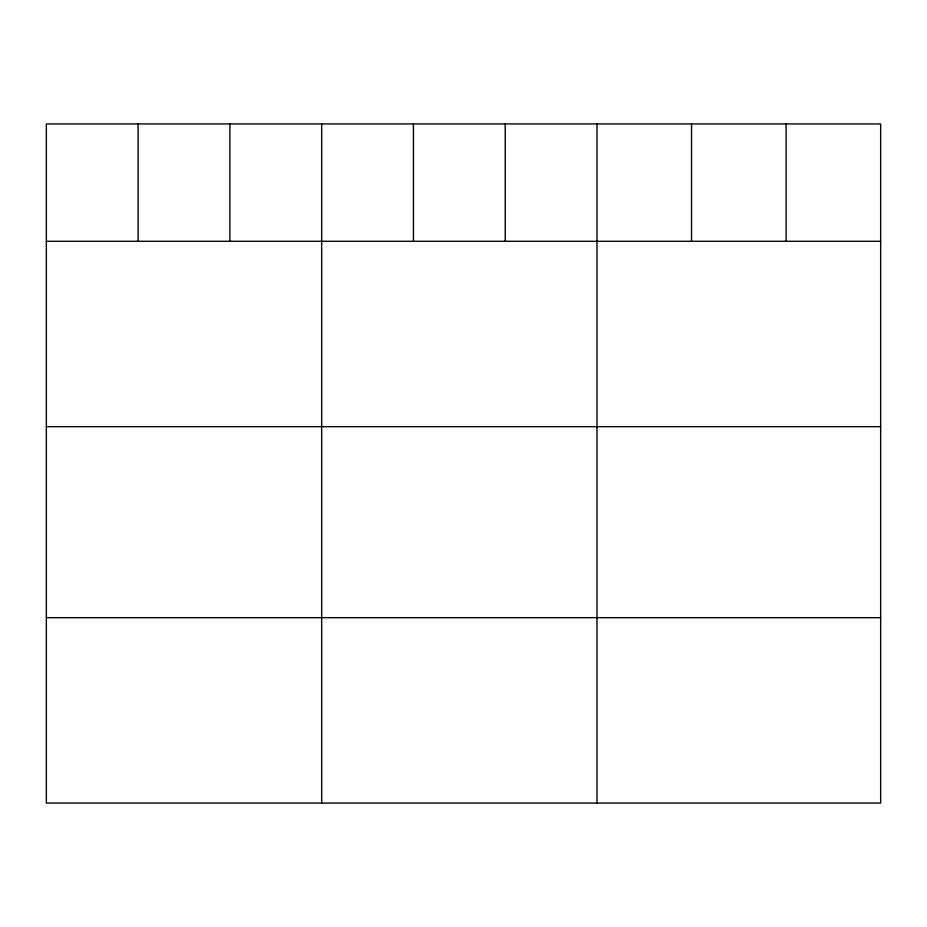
<?xml version="1.0" encoding="UTF-8"?>
<svg xmlns="http://www.w3.org/2000/svg" width="927" height="927" viewBox="0 0 927 927"><rect width="100%" height="100%" fill="white"/><g stroke="black" fill="none" stroke-linecap="round" stroke-linejoin="round"><path stroke-width="1.39" d="M880.65 241.287L880.65 803.049L46.35 803.049L46.35 123.951L880.65 123.951L880.65 241.287L46.35 241.287M46.35 426.675L880.65 426.675M46.35 617.672L880.65 617.672M786.096 123.951L786.096 241.287M691.542 123.951L691.542 241.287M596.988 123.951L596.988 803.049M505.215 123.951L505.215 241.287M413.442 123.951L413.442 241.287M321.669 123.951L321.669 803.049M229.896 123.951L229.896 241.287M138.123 123.951L138.123 241.287"/></g></svg>
